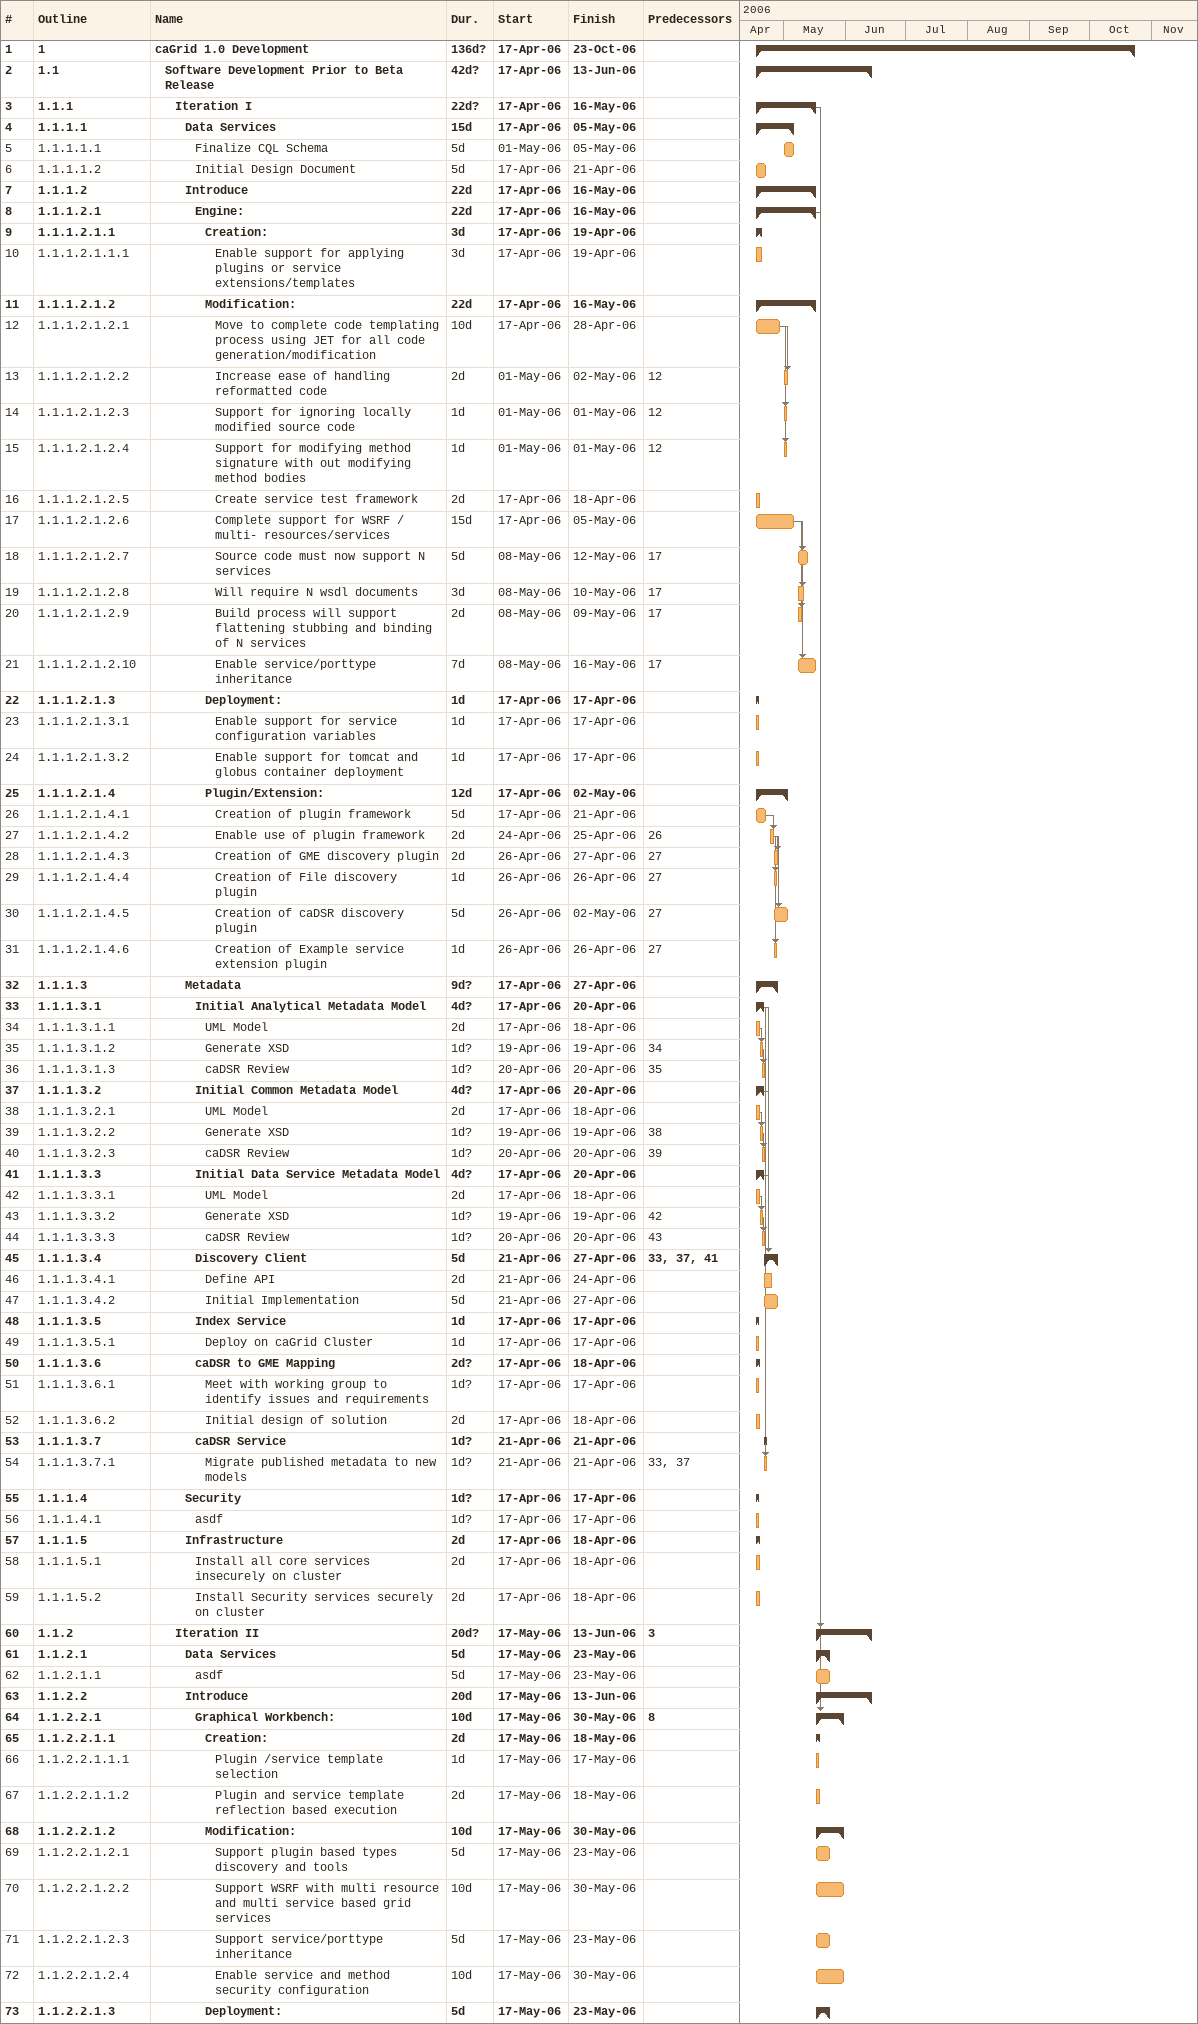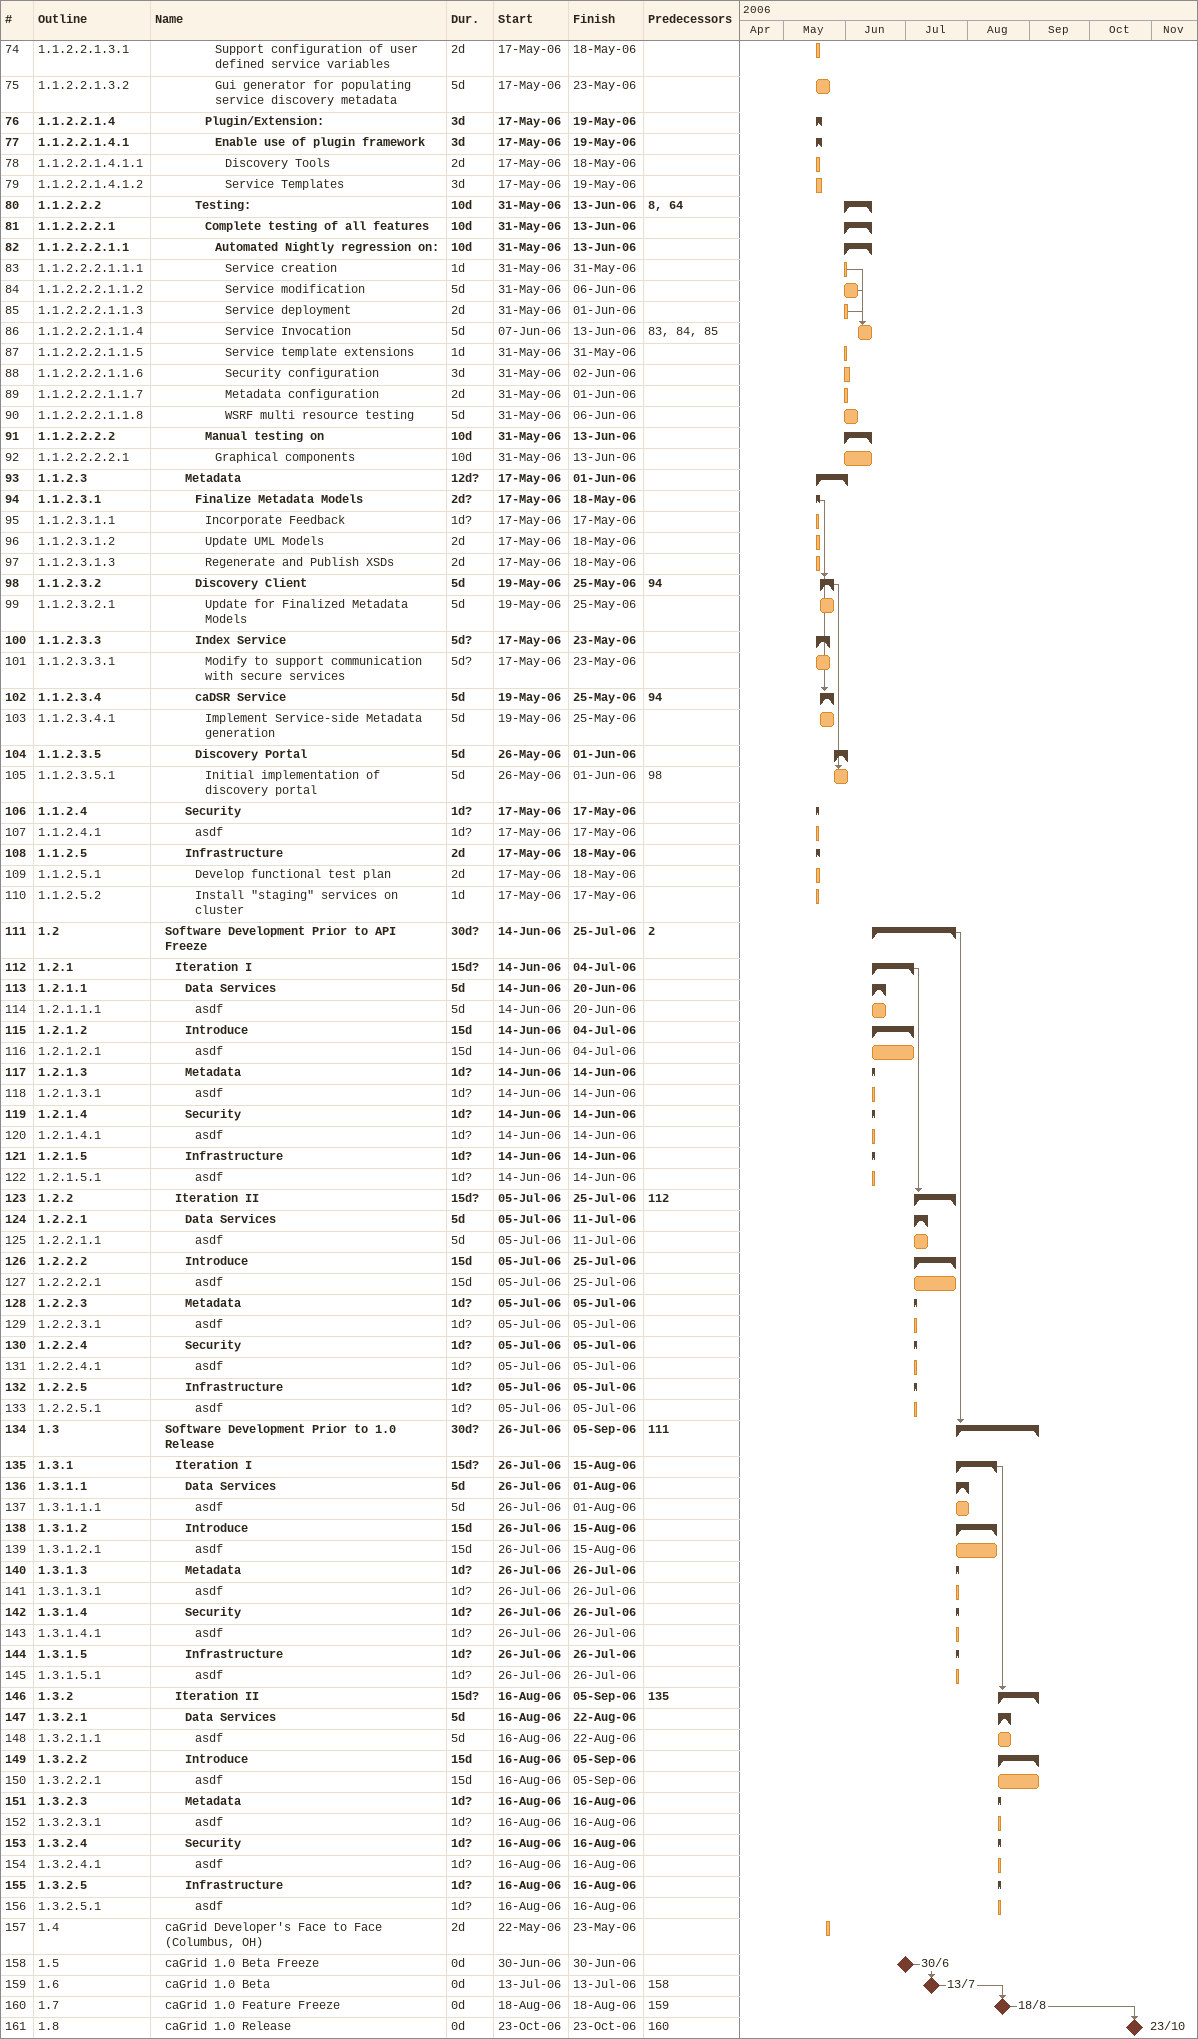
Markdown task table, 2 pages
| ID | WBS | Task | Duration | Start | Finish | Predecessors |
|---|---|---|---|---|---|---|
| 1 | 1 | **caGrid 1.0 Development** | 136d? | 2006-04-17 | 2006-10-23 |  |
| 2 | 1.1 | **Software Development Prior to Beta Release** | 42d? | 2006-04-17 | 2006-06-13 |  |
| 3 | 1.1.1 | **Iteration I** | 22d? | 2006-04-17 | 2006-05-16 |  |
| 4 | 1.1.1.1 | **Data Services** | 15d | 2006-04-17 | 2006-05-05 |  |
| 5 | 1.1.1.1.1 | Finalize CQL Schema | 5d | 2006-05-01 | 2006-05-05 |  |
| 6 | 1.1.1.1.2 | Initial Design Document | 5d | 2006-04-17 | 2006-04-21 |  |
| 7 | 1.1.1.2 | **Introduce** | 22d | 2006-04-17 | 2006-05-16 |  |
| 8 | 1.1.1.2.1 | **Engine:** | 22d | 2006-04-17 | 2006-05-16 |  |
| 9 | 1.1.1.2.1.1 | **Creation:** | 3d | 2006-04-17 | 2006-04-19 |  |
| 10 | 1.1.1.2.1.1.1 | Enable support for applying plugins or service extensions/templates | 3d | 2006-04-17 | 2006-04-19 |  |
| 11 | 1.1.1.2.1.2 | **Modification:** | 22d | 2006-04-17 | 2006-05-16 |  |
| 12 | 1.1.1.2.1.2.1 | Move to complete code templating process using JET for all code generation/modification | 10d | 2006-04-17 | 2006-04-28 |  |
| 13 | 1.1.1.2.1.2.2 | Increase ease of handling reformatted code | 2d | 2006-05-01 | 2006-05-02 | 12 |
| 14 | 1.1.1.2.1.2.3 | Support for ignoring locally modified source code | 1d | 2006-05-01 | 2006-05-01 | 12 |
| 15 | 1.1.1.2.1.2.4 | Support for modifying method signature with out modifying method bodies | 1d | 2006-05-01 | 2006-05-01 | 12 |
| 16 | 1.1.1.2.1.2.5 | Create service test framework | 2d | 2006-04-17 | 2006-04-18 |  |
| 17 | 1.1.1.2.1.2.6 | Complete support for WSRF / multi- resources/services | 15d | 2006-04-17 | 2006-05-05 |  |
| 18 | 1.1.1.2.1.2.7 | Source code must now support N services | 5d | 2006-05-08 | 2006-05-12 | 17 |
| 19 | 1.1.1.2.1.2.8 | Will require N wsdl documents | 3d | 2006-05-08 | 2006-05-10 | 17 |
| 20 | 1.1.1.2.1.2.9 | Build process will support flattening stubbing and binding of N services | 2d | 2006-05-08 | 2006-05-09 | 17 |
| 21 | 1.1.1.2.1.2.10 | Enable service/porttype inheritance | 7d | 2006-05-08 | 2006-05-16 | 17 |
| 22 | 1.1.1.2.1.3 | **Deployment:** | 1d | 2006-04-17 | 2006-04-17 |  |
| 23 | 1.1.1.2.1.3.1 | Enable support for service configuration variables | 1d | 2006-04-17 | 2006-04-17 |  |
| 24 | 1.1.1.2.1.3.2 | Enable support for tomcat and globus container deployment | 1d | 2006-04-17 | 2006-04-17 |  |
| 25 | 1.1.1.2.1.4 | **Plugin/Extension:** | 12d | 2006-04-17 | 2006-05-02 |  |
| 26 | 1.1.1.2.1.4.1 | Creation of plugin framework | 5d | 2006-04-17 | 2006-04-21 |  |
| 27 | 1.1.1.2.1.4.2 | Enable use of plugin framework | 2d | 2006-04-24 | 2006-04-25 | 26 |
| 28 | 1.1.1.2.1.4.3 | Creation of GME discovery plugin | 2d | 2006-04-26 | 2006-04-27 | 27 |
| 29 | 1.1.1.2.1.4.4 | Creation of File discovery plugin | 1d | 2006-04-26 | 2006-04-26 | 27 |
| 30 | 1.1.1.2.1.4.5 | Creation of caDSR discovery plugin | 5d | 2006-04-26 | 2006-05-02 | 27 |
| 31 | 1.1.1.2.1.4.6 | Creation of Example service extension plugin | 1d | 2006-04-26 | 2006-04-26 | 27 |
| 32 | 1.1.1.3 | **Metadata** | 9d? | 2006-04-17 | 2006-04-27 |  |
| 33 | 1.1.1.3.1 | **Initial Analytical Metadata Model** | 4d? | 2006-04-17 | 2006-04-20 |  |
| 34 | 1.1.1.3.1.1 | UML Model | 2d | 2006-04-17 | 2006-04-18 |  |
| 35 | 1.1.1.3.1.2 | Generate XSD | 1d? | 2006-04-19 | 2006-04-19 | 34 |
| 36 | 1.1.1.3.1.3 | caDSR Review | 1d? | 2006-04-20 | 2006-04-20 | 35 |
| 37 | 1.1.1.3.2 | **Initial Common Metadata Model** | 4d? | 2006-04-17 | 2006-04-20 |  |
| 38 | 1.1.1.3.2.1 | UML Model | 2d | 2006-04-17 | 2006-04-18 |  |
| 39 | 1.1.1.3.2.2 | Generate XSD | 1d? | 2006-04-19 | 2006-04-19 | 38 |
| 40 | 1.1.1.3.2.3 | caDSR Review | 1d? | 2006-04-20 | 2006-04-20 | 39 |
| 41 | 1.1.1.3.3 | **Initial Data Service Metadata Model** | 4d? | 2006-04-17 | 2006-04-20 |  |
| 42 | 1.1.1.3.3.1 | UML Model | 2d | 2006-04-17 | 2006-04-18 |  |
| 43 | 1.1.1.3.3.2 | Generate XSD | 1d? | 2006-04-19 | 2006-04-19 | 42 |
| 44 | 1.1.1.3.3.3 | caDSR Review | 1d? | 2006-04-20 | 2006-04-20 | 43 |
| 45 | 1.1.1.3.4 | **Discovery Client** | 5d | 2006-04-21 | 2006-04-27 | 33, 37, 41 |
| 46 | 1.1.1.3.4.1 | Define API | 2d | 2006-04-21 | 2006-04-24 |  |
| 47 | 1.1.1.3.4.2 | Initial Implementation | 5d | 2006-04-21 | 2006-04-27 |  |
| 48 | 1.1.1.3.5 | **Index Service** | 1d | 2006-04-17 | 2006-04-17 |  |
| 49 | 1.1.1.3.5.1 | Deploy on caGrid Cluster | 1d | 2006-04-17 | 2006-04-17 |  |
| 50 | 1.1.1.3.6 | **caDSR to GME Mapping** | 2d? | 2006-04-17 | 2006-04-18 |  |
| 51 | 1.1.1.3.6.1 | Meet with working group to identify issues and requirements | 1d? | 2006-04-17 | 2006-04-17 |  |
| 52 | 1.1.1.3.6.2 | Initial design of solution | 2d | 2006-04-17 | 2006-04-18 |  |
| 53 | 1.1.1.3.7 | **caDSR Service** | 1d? | 2006-04-21 | 2006-04-21 |  |
| 54 | 1.1.1.3.7.1 | Migrate published metadata to new models | 1d? | 2006-04-21 | 2006-04-21 | 33, 37 |
| 55 | 1.1.1.4 | **Security** | 1d? | 2006-04-17 | 2006-04-17 |  |
| 56 | 1.1.1.4.1 | asdf | 1d? | 2006-04-17 | 2006-04-17 |  |
| 57 | 1.1.1.5 | **Infrastructure** | 2d | 2006-04-17 | 2006-04-18 |  |
| 58 | 1.1.1.5.1 | Install all core services insecurely on cluster | 2d | 2006-04-17 | 2006-04-18 |  |
| 59 | 1.1.1.5.2 | Install Security services securely on cluster | 2d | 2006-04-17 | 2006-04-18 |  |
| 60 | 1.1.2 | **Iteration II** | 20d? | 2006-05-17 | 2006-06-13 | 3 |
| 61 | 1.1.2.1 | **Data Services** | 5d | 2006-05-17 | 2006-05-23 |  |
| 62 | 1.1.2.1.1 | asdf | 5d | 2006-05-17 | 2006-05-23 |  |
| 63 | 1.1.2.2 | **Introduce** | 20d | 2006-05-17 | 2006-06-13 |  |
| 64 | 1.1.2.2.1 | **Graphical Workbench:** | 10d | 2006-05-17 | 2006-05-30 | 8 |
| 65 | 1.1.2.2.1.1 | **Creation:** | 2d | 2006-05-17 | 2006-05-18 |  |
| 66 | 1.1.2.2.1.1.1 | Plugin /service template selection | 1d | 2006-05-17 | 2006-05-17 |  |
| 67 | 1.1.2.2.1.1.2 | Plugin and service template reflection based execution | 2d | 2006-05-17 | 2006-05-18 |  |
| 68 | 1.1.2.2.1.2 | **Modification:** | 10d | 2006-05-17 | 2006-05-30 |  |
| 69 | 1.1.2.2.1.2.1 | Support plugin based types discovery and tools | 5d | 2006-05-17 | 2006-05-23 |  |
| 70 | 1.1.2.2.1.2.2 | Support WSRF with multi resource and multi service based grid services | 10d | 2006-05-17 | 2006-05-30 |  |
| 71 | 1.1.2.2.1.2.3 | Support service/porttype inheritance | 5d | 2006-05-17 | 2006-05-23 |  |
| 72 | 1.1.2.2.1.2.4 | Enable service and method security configuration | 10d | 2006-05-17 | 2006-05-30 |  |
| 73 | 1.1.2.2.1.3 | **Deployment:** | 5d | 2006-05-17 | 2006-05-23 |  |
| 74 | 1.1.2.2.1.3.1 | Support configuration of user defined service variables | 2d | 2006-05-17 | 2006-05-18 |  |
| 75 | 1.1.2.2.1.3.2 | Gui generator for populating service discovery metadata | 5d | 2006-05-17 | 2006-05-23 |  |
| 76 | 1.1.2.2.1.4 | **Plugin/Extension:** | 3d | 2006-05-17 | 2006-05-19 |  |
| 77 | 1.1.2.2.1.4.1 | **Enable use of plugin framework** | 3d | 2006-05-17 | 2006-05-19 |  |
| 78 | 1.1.2.2.1.4.1.1 | Discovery Tools | 2d | 2006-05-17 | 2006-05-18 |  |
| 79 | 1.1.2.2.1.4.1.2 | Service Templates | 3d | 2006-05-17 | 2006-05-19 |  |
| 80 | 1.1.2.2.2 | **Testing:** | 10d | 2006-05-31 | 2006-06-13 | 8, 64 |
| 81 | 1.1.2.2.2.1 | **Complete testing of all features** | 10d | 2006-05-31 | 2006-06-13 |  |
| 82 | 1.1.2.2.2.1.1 | **Automated Nightly regression on:** | 10d | 2006-05-31 | 2006-06-13 |  |
| 83 | 1.1.2.2.2.1.1.1 | Service creation | 1d | 2006-05-31 | 2006-05-31 |  |
| 84 | 1.1.2.2.2.1.1.2 | Service modification | 5d | 2006-05-31 | 2006-06-06 |  |
| 85 | 1.1.2.2.2.1.1.3 | Service deployment | 2d | 2006-05-31 | 2006-06-01 |  |
| 86 | 1.1.2.2.2.1.1.4 | Service Invocation | 5d | 2006-06-07 | 2006-06-13 | 83, 84, 85 |
| 87 | 1.1.2.2.2.1.1.5 | Service template extensions | 1d | 2006-05-31 | 2006-05-31 |  |
| 88 | 1.1.2.2.2.1.1.6 | Security configuration | 3d | 2006-05-31 | 2006-06-02 |  |
| 89 | 1.1.2.2.2.1.1.7 | Metadata configuration | 2d | 2006-05-31 | 2006-06-01 |  |
| 90 | 1.1.2.2.2.1.1.8 | WSRF multi resource testing | 5d | 2006-05-31 | 2006-06-06 |  |
| 91 | 1.1.2.2.2.2 | **Manual testing on** | 10d | 2006-05-31 | 2006-06-13 |  |
| 92 | 1.1.2.2.2.2.1 | Graphical components | 10d | 2006-05-31 | 2006-06-13 |  |
| 93 | 1.1.2.3 | **Metadata** | 12d? | 2006-05-17 | 2006-06-01 |  |
| 94 | 1.1.2.3.1 | **Finalize Metadata Models** | 2d? | 2006-05-17 | 2006-05-18 |  |
| 95 | 1.1.2.3.1.1 | Incorporate Feedback | 1d? | 2006-05-17 | 2006-05-17 |  |
| 96 | 1.1.2.3.1.2 | Update UML Models | 2d | 2006-05-17 | 2006-05-18 |  |
| 97 | 1.1.2.3.1.3 | Regenerate and Publish XSDs | 2d | 2006-05-17 | 2006-05-18 |  |
| 98 | 1.1.2.3.2 | **Discovery Client** | 5d | 2006-05-19 | 2006-05-25 | 94 |
| 99 | 1.1.2.3.2.1 | Update for Finalized Metadata Models | 5d | 2006-05-19 | 2006-05-25 |  |
| 100 | 1.1.2.3.3 | **Index Service** | 5d? | 2006-05-17 | 2006-05-23 |  |
| 101 | 1.1.2.3.3.1 | Modify to support communication with secure services | 5d? | 2006-05-17 | 2006-05-23 |  |
| 102 | 1.1.2.3.4 | **caDSR Service** | 5d | 2006-05-19 | 2006-05-25 | 94 |
| 103 | 1.1.2.3.4.1 | Implement Service-side Metadata generation | 5d | 2006-05-19 | 2006-05-25 |  |
| 104 | 1.1.2.3.5 | **Discovery Portal** | 5d | 2006-05-26 | 2006-06-01 |  |
| 105 | 1.1.2.3.5.1 | Initial implementation of discovery portal | 5d | 2006-05-26 | 2006-06-01 | 98 |
| 106 | 1.1.2.4 | **Security** | 1d? | 2006-05-17 | 2006-05-17 |  |
| 107 | 1.1.2.4.1 | asdf | 1d? | 2006-05-17 | 2006-05-17 |  |
| 108 | 1.1.2.5 | **Infrastructure** | 2d | 2006-05-17 | 2006-05-18 |  |
| 109 | 1.1.2.5.1 | Develop functional test plan | 2d | 2006-05-17 | 2006-05-18 |  |
| 110 | 1.1.2.5.2 | Install "staging" services on cluster | 1d | 2006-05-17 | 2006-05-17 |  |
| 111 | 1.2 | **Software Development Prior to API Freeze** | 30d? | 2006-06-14 | 2006-07-25 | 2 |
| 112 | 1.2.1 | **Iteration I** | 15d? | 2006-06-14 | 2006-07-04 |  |
| 113 | 1.2.1.1 | **Data Services** | 5d | 2006-06-14 | 2006-06-20 |  |
| 114 | 1.2.1.1.1 | asdf | 5d | 2006-06-14 | 2006-06-20 |  |
| 115 | 1.2.1.2 | **Introduce** | 15d | 2006-06-14 | 2006-07-04 |  |
| 116 | 1.2.1.2.1 | asdf | 15d | 2006-06-14 | 2006-07-04 |  |
| 117 | 1.2.1.3 | **Metadata** | 1d? | 2006-06-14 | 2006-06-14 |  |
| 118 | 1.2.1.3.1 | asdf | 1d? | 2006-06-14 | 2006-06-14 |  |
| 119 | 1.2.1.4 | **Security** | 1d? | 2006-06-14 | 2006-06-14 |  |
| 120 | 1.2.1.4.1 | asdf | 1d? | 2006-06-14 | 2006-06-14 |  |
| 121 | 1.2.1.5 | **Infrastructure** | 1d? | 2006-06-14 | 2006-06-14 |  |
| 122 | 1.2.1.5.1 | asdf | 1d? | 2006-06-14 | 2006-06-14 |  |
| 123 | 1.2.2 | **Iteration II** | 15d? | 2006-07-05 | 2006-07-25 | 112 |
| 124 | 1.2.2.1 | **Data Services** | 5d | 2006-07-05 | 2006-07-11 |  |
| 125 | 1.2.2.1.1 | asdf | 5d | 2006-07-05 | 2006-07-11 |  |
| 126 | 1.2.2.2 | **Introduce** | 15d | 2006-07-05 | 2006-07-25 |  |
| 127 | 1.2.2.2.1 | asdf | 15d | 2006-07-05 | 2006-07-25 |  |
| 128 | 1.2.2.3 | **Metadata** | 1d? | 2006-07-05 | 2006-07-05 |  |
| 129 | 1.2.2.3.1 | asdf | 1d? | 2006-07-05 | 2006-07-05 |  |
| 130 | 1.2.2.4 | **Security** | 1d? | 2006-07-05 | 2006-07-05 |  |
| 131 | 1.2.2.4.1 | asdf | 1d? | 2006-07-05 | 2006-07-05 |  |
| 132 | 1.2.2.5 | **Infrastructure** | 1d? | 2006-07-05 | 2006-07-05 |  |
| 133 | 1.2.2.5.1 | asdf | 1d? | 2006-07-05 | 2006-07-05 |  |
| 134 | 1.3 | **Software Development Prior to 1.0 Release** | 30d? | 2006-07-26 | 2006-09-05 | 111 |
| 135 | 1.3.1 | **Iteration I** | 15d? | 2006-07-26 | 2006-08-15 |  |
| 136 | 1.3.1.1 | **Data Services** | 5d | 2006-07-26 | 2006-08-01 |  |
| 137 | 1.3.1.1.1 | asdf | 5d | 2006-07-26 | 2006-08-01 |  |
| 138 | 1.3.1.2 | **Introduce** | 15d | 2006-07-26 | 2006-08-15 |  |
| 139 | 1.3.1.2.1 | asdf | 15d | 2006-07-26 | 2006-08-15 |  |
| 140 | 1.3.1.3 | **Metadata** | 1d? | 2006-07-26 | 2006-07-26 |  |
| 141 | 1.3.1.3.1 | asdf | 1d? | 2006-07-26 | 2006-07-26 |  |
| 142 | 1.3.1.4 | **Security** | 1d? | 2006-07-26 | 2006-07-26 |  |
| 143 | 1.3.1.4.1 | asdf | 1d? | 2006-07-26 | 2006-07-26 |  |
| 144 | 1.3.1.5 | **Infrastructure** | 1d? | 2006-07-26 | 2006-07-26 |  |
| 145 | 1.3.1.5.1 | asdf | 1d? | 2006-07-26 | 2006-07-26 |  |
| 146 | 1.3.2 | **Iteration II** | 15d? | 2006-08-16 | 2006-09-05 | 135 |
| 147 | 1.3.2.1 | **Data Services** | 5d | 2006-08-16 | 2006-08-22 |  |
| 148 | 1.3.2.1.1 | asdf | 5d | 2006-08-16 | 2006-08-22 |  |
| 149 | 1.3.2.2 | **Introduce** | 15d | 2006-08-16 | 2006-09-05 |  |
| 150 | 1.3.2.2.1 | asdf | 15d | 2006-08-16 | 2006-09-05 |  |
| 151 | 1.3.2.3 | **Metadata** | 1d? | 2006-08-16 | 2006-08-16 |  |
| 152 | 1.3.2.3.1 | asdf | 1d? | 2006-08-16 | 2006-08-16 |  |
| 153 | 1.3.2.4 | **Security** | 1d? | 2006-08-16 | 2006-08-16 |  |
| 154 | 1.3.2.4.1 | asdf | 1d? | 2006-08-16 | 2006-08-16 |  |
| 155 | 1.3.2.5 | **Infrastructure** | 1d? | 2006-08-16 | 2006-08-16 |  |
| 156 | 1.3.2.5.1 | asdf | 1d? | 2006-08-16 | 2006-08-16 |  |
| 157 | 1.4 | caGrid Developer's Face to Face (Columbus, OH) | 2d | 2006-05-22 | 2006-05-23 |  |
| 158 | 1.5 | caGrid 1.0 Beta Freeze | 0d | 2006-06-30 | 2006-06-30 |  |
| 159 | 1.6 | caGrid 1.0 Beta | 0d | 2006-07-13 | 2006-07-13 | 158 |
| 160 | 1.7 | caGrid 1.0 Feature Freeze | 0d | 2006-08-18 | 2006-08-18 | 159 |
| 161 | 1.8 | caGrid 1.0 Release | 0d | 2006-10-23 | 2006-10-23 | 160 |
